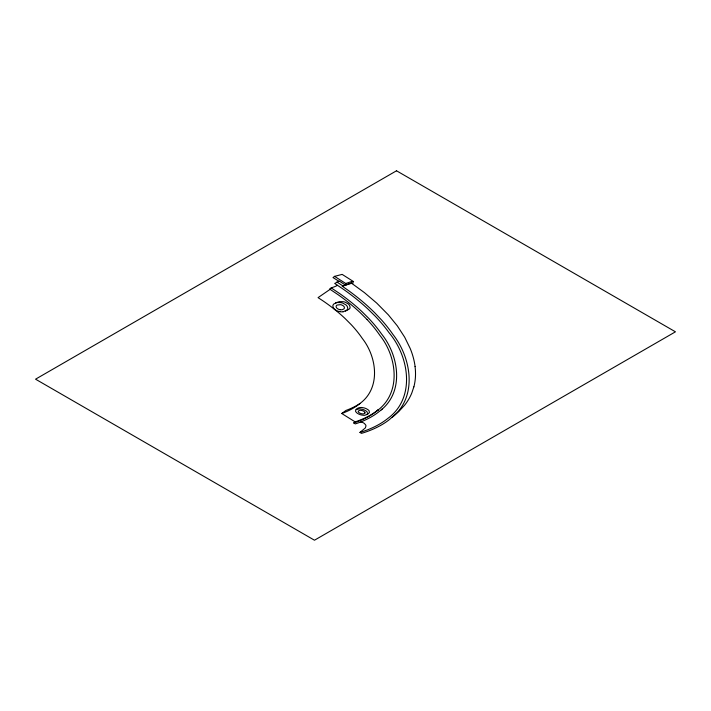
<?xml version="1.0" encoding="UTF-8"?>
<svg xmlns="http://www.w3.org/2000/svg" width="711" height="711" viewBox="0 0 711 711"><rect width="100%" height="100%" fill="white"/><g stroke="black" fill="none" stroke-linecap="round" stroke-linejoin="round"><path stroke-width="1.07" d="M413.855 386.855L411.856 392.854A114.942 66.363 0 0 1 404.817 404.977L398.871 411.429L388.837 420.041A80.414 46.428 0 0 1 361.472 433.372L359.944 432.404L365.365 427.915L365.978 425.933A8.87 5.119 0 0 0 365.667 424.965L364.459 423.552A7.43 4.293 0 0 0 362.548 422.458L360.717 421.979M353.154 282.898L352.914 283.138A3.564 2.053 0 0 1 352.487 283.458L352.185 283.636M360.068 403.43A63.732 36.794 0 0 1 345.937 410.451L341.742 413.5L355.127 421.872L353.758 422.947L355.304 423.907A74.148 42.811 0 0 0 379.834 410.994C404.683 392.445 399.093 355.589 381.54 333.974A255.4 147.453 0 0 0 368.654 318.288L362.095 311.756A282.507 163.103 0 0 0 339.476 293.43L331.219 287.902L329.602 289.013L337.885 294.567A278.614 160.855 0 0 1 360.548 313L367.107 319.586M392.01 417.464C417.855 396.774 411.367 357.775 392.925 334.41A279.912 161.61 0 0 0 381.425 319.852L374.653 312.707A313.604 181.056 0 0 0 348.15 290.328L342.293 286.231L352.158 282.605M353.776 422.965A72.86 42.065 0 0 0 377.061 410.78C401.662 392.979 396.987 356.771 379.896 335.388A250.556 144.662 0 0 0 367.107 319.586M381.185 409.874L382.465 408.754M377.088 410.789L378.439 409.696M367.178 414.549L369.427 412.602L369.116 410.834A7.732 4.462 0 0 0 368.111 409.785L366.583 408.843A10.861 6.275 0 0 0 364.272 407.963L362.21 407.554A5.732 3.306 0 0 0 360.904 407.474C358.824 407.474 355.678 408.656 355.518 411.002A5.261 3.04 0 0 0 355.829 411.767L356.646 412.718A10.167 5.866 0 0 0 358.939 414.14A9.99 5.768 0 0 0 361.872 415.073L363.641 415.304A5.075 2.924 0 0 0 364.734 415.295L367.551 414.202L367.143 411.953A7.857 4.533 0 0 0 366.334 411.171L364.796 410.22A10.994 6.346 0 0 0 362.468 409.332L360.406 408.923A5.857 3.377 0 0 0 359.419 408.843L356.149 409.572M353.171 281.369L342.151 274.393L334.579 276.357L333.006 277.574L338.96 281.272M345.333 285.04L339.414 281.129L334.703 283.458L343.591 289.413A312.085 180.176 0 0 1 367.978 309.072L375.097 316.066A282.934 163.352 0 0 1 389.148 332.855C409.145 356.522 415.775 397.849 387.993 418.308A79.472 45.877 0 0 1 359.97 432.43M330.108 289.341L318.057 297.633L322.936 300.842A242.433 139.969 0 0 1 345.297 318.724L351.092 324.536A217.815 125.749 0 0 1 362.361 338.516C376.786 356.869 380.989 387.504 360.424 403.146A66.87 38.607 0 0 1 357.162 405.643A63.181 36.474 0 0 1 341.751 413.509M343.129 311.782L347.137 309.898A7.226 4.168 0 0 0 347.732 308.05L347.297 306.53A11.154 6.435 0 0 0 345.848 304.832L342.818 303.135A9.11 5.261 0 0 0 340.871 302.637L337.014 302.522L333.832 303.961A6.808 3.928 0 0 0 332.881 305.792L333.041 307.17A10.692 6.177 0 0 0 334.259 309.001L334.961 309.614A10.461 6.035 0 0 0 337.734 311.098L339.876 311.676M345.306 311.231L349.457 308.912A7.208 4.159 0 0 0 350.061 307.081L349.634 305.57A11.029 6.372 0 0 0 348.203 303.881L345.182 302.193A9.021 5.208 0 0 0 343.253 301.704L339.414 301.597L335.476 302.957M342.293 286.231L351.634 283.271L364.45 292.648L376.741 303.108L388.357 314.866L397.316 325.869L404.683 337.192L410.194 348.47A201.106 116.106 0 0 1 415.082 366.441M334.579 276.357L345.768 283.502L351.438 281.592M331.219 287.902L334.517 286.737A38.43 22.192 0 0 0 337.538 285.298M351.456 281.583L352.096 281.414M340.009 309.676L339.218 309.489A5.688 3.288 0 0 1 337.165 308.423A5.724 3.306 0 0 1 336.143 306.796L336.134 306.414A3.617 2.089 0 0 1 337.121 305.046L340.569 304.655A5.057 2.915 0 0 1 341.653 304.939L343.191 305.757A6.07 3.502 0 0 1 344.284 307.116L344.4 307.676A3.928 2.266 0 0 1 343.857 308.93L342.542 309.614A3.519 2.026 0 0 1 340.018 309.667M336.854 281.965L342.818 285.902M415.046 366.441L415.34 369.311A170.996 98.722 0 0 1 415.508 373.062A152.305 87.933 0 0 1 413.891 386.855M378.421 409.687A73.215 42.269 0 0 1 355.153 421.89M343.129 311.782A6.586 3.804 0 0 1 339.876 311.667M353.305 281.467A1.769 1.022 0 0 1 353.571 281.885M345.759 283.511A1.786 1.031 0 0 1 346.204 284.124A1.298 0.747 0 0 1 345.893 284.693M365.019 412.904L364.005 413.775A2.56 1.475 0 0 1 362.726 413.873L362.077 413.811A5.421 3.128 0 0 1 360.122 413.233A5.448 3.146 0 0 1 358.575 412.184L358.388 411.918A2.64 1.52 0 0 1 358.237 411.091L359.855 410.3A3.084 1.778 0 0 1 360.921 410.336L361.881 410.514A5.937 3.431 0 0 1 363.685 411.234L364.032 411.447A4.319 2.489 0 0 1 364.779 412.167L365.019 412.904M396.516 170.782L35.55 379.185L314.484 540.218L675.45 331.815L396.516 170.782"/></g></svg>
